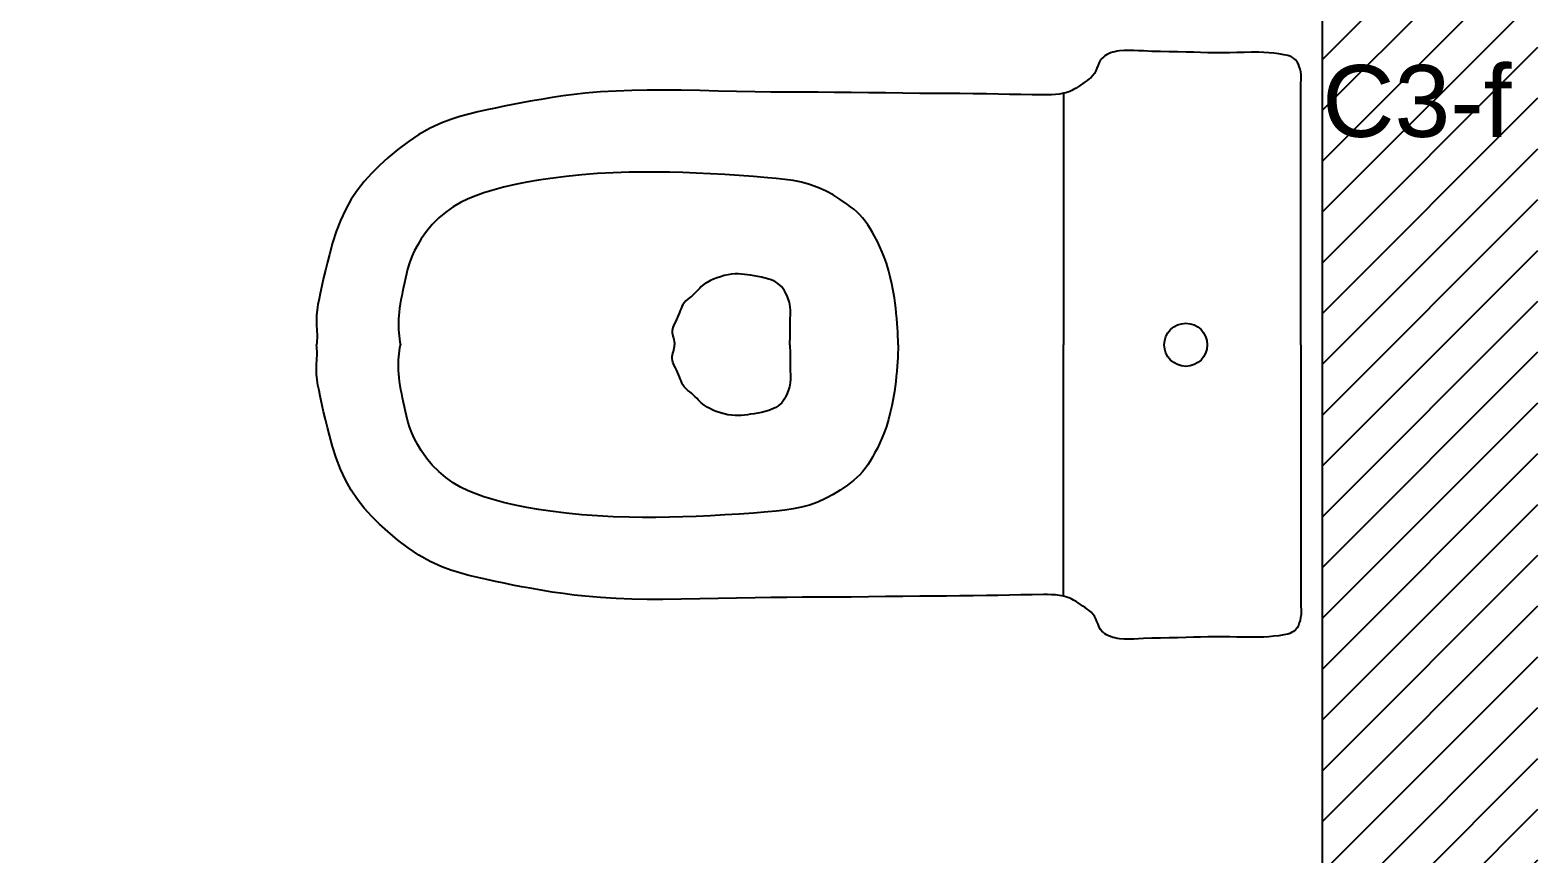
# Model space of a CAD drawing. Header units: millimetres. Extents: x -269 to 325, y -184 to 236.
# Drawn here: x 43.78 to 54.23, y 38.7 to 44.43 of the extents above; entities that cross this region are included whole.
import ezdxf

# ---------------------------------------------------------------- set-up
doc = ezdxf.new("R2010")
doc.units = ezdxf.units.MM
for name, color, linetype in [('Equipamiento', 8, 'Continuous'), ('Hatch', 8, 'Continuous'), ('muros', 5, 'Continuous')]:
    doc.layers.add(name, color=color, linetype=linetype)
doc.styles.get("Standard").update_dxf_attribs({"font": 'arial.ttf'})

# ---------------------------------------------------------------- blocks, each defined once
blk = doc.blocks.new('hhh')
for p, q in [((0.026683, 0.199328), (0.025806, 0.198234)), ((0.027671, 0.200284), (0.026683, 0.199328)), ((0.028759, 0.201119), (0.027671, 0.200284)), ((0.029926, 0.201845), (0.028759, 0.201119)), ((0.031169, 0.20248), (0.029926, 0.201845)), ((0.032669, 0.203104), (0.031169, 0.20248)), ((0.034202, 0.203608), (0.032669, 0.203104)), ((0.035762, 0.204006), (0.034202, 0.203608)), ((0.037345, 0.204313), (0.035762, 0.204006)), ((0.038951, 0.204545), (0.037345, 0.204313)), ((0.042274, 0.204827), (0.038951, 0.204545)), ((0.045593, 0.2049), (0.042274, 0.204827)), ((0.048915, 0.204825), (0.045593, 0.2049)), ((0.052234, 0.204665), (0.048915, 0.204825)), ((0.055553, 0.204484), (0.052234, 0.204665)), ((0.061512, 0.204234), (0.055553, 0.204484)), ((0.067474, 0.204074), (0.061512, 0.204234)), ((0.073436, 0.203964), (0.067474, 0.204074)), ((0.079399, 0.203864), (0.073436, 0.203964)), ((0.085361, 0.203735), (0.079399, 0.203864)), ((0.0904, 0.203584), (0.085361, 0.203735)), ((0.095439, 0.203417), (0.0904, 0.203584)), ((0.100479, 0.203266), (0.095439, 0.203417)), ((0.105522, 0.203165), (0.100479, 0.203266)), ((0.110565, 0.203147), (0.105522, 0.203165)), ((0.115646, 0.20323), (0.110565, 0.203147)), ((0.120723, 0.203372), (0.115646, 0.20323)), ((0.125801, 0.203513), (0.120723, 0.203372)), ((0.130882, 0.203596), (0.125801, 0.203513)), ((0.135963, 0.203561), (0.130882, 0.203596)), ((0.139465, 0.203439), (0.135963, 0.203561)), ((0.142959, 0.203223), (0.139465, 0.203439)), ((0.146442, 0.202903), (0.142959, 0.203223)), ((0.149917, 0.202468), (0.146442, 0.202903)), ((0.153377, 0.201907), (0.149917, 0.202468)), ((0.154769, 0.201637), (0.153377, 0.201907)), ((0.156143, 0.201308), (0.154769, 0.201637)), ((0.157482, 0.20088), (0.156143, 0.201308)), ((0.158771, 0.200311), (0.157482, 0.20088)), ((0.159996, 0.199562), (0.158771, 0.200311)), ((0.16143, 0.198312), (0.159996, 0.199562)), ((0.021484, 0.188798), (0.020397, 0.187377)), ((0.022476, 0.190627), (0.021484, 0.188798)), ((0.02325, 0.192556), (0.022476, 0.190627)), ((0.02396, 0.194513), (0.02325, 0.192556)), ((0.024761, 0.196429), (0.02396, 0.194513)), ((0.025806, 0.198234), (0.024761, 0.196429)), ((0.162567, 0.196881), (0.16143, 0.198312)), ((0.163452, 0.1953), (0.162567, 0.196881)), ((0.164135, 0.193597), (0.163452, 0.1953)), ((0.164665, 0.191801), (0.164135, 0.193597)), ((0.165077, 0.189904), (0.164665, 0.191801)), ((0.165344, 0.187998), (0.165077, 0.189904)), ((0.008636, 0.178623), (0.006977, 0.177675)), ((0.010246, 0.17965), (0.008636, 0.178623)), ((0.011821, 0.180728), (0.010246, 0.17965)), ((0.013374, 0.181834), (0.011821, 0.180728)), ((0.01493, 0.182942), (0.013374, 0.181834)), ((0.016376, 0.183961), (0.01493, 0.182942)), ((0.017799, 0.185007), (0.016376, 0.183961)), ((0.019153, 0.18613), (0.017799, 0.185007)), ((0.020397, 0.187377), (0.019153, 0.18613)), ((0.165275, 0.182224), (0.165443, 0.184158)), ((0.165275, 0.182224), (0.165275, 0.182224)), ((0.165275, 0), (0.165275, 0.182224)), ((0.165466, 0.186083), (0.165344, 0.187998)), ((0.165443, 0.184158), (0.165466, 0.186083)), ((-0.377415, 0.168371), (-0.383454, 0.167198)), ((-0.371369, 0.169495), (-0.377415, 0.168371)), ((-0.36377, 0.170828), (-0.371369, 0.169495)), ((-0.35616, 0.17206), (-0.36377, 0.170828)), ((-0.34853, 0.173178), (-0.35616, 0.17206)), ((-0.340882, 0.174168), (-0.34853, 0.173178)), ((-0.333214, 0.175016), (-0.340882, 0.174168)), ((-0.322396, 0.175951), (-0.333214, 0.175016)), ((-0.31157, 0.176608), (-0.322396, 0.175951)), ((-0.300732, 0.177023), (-0.31157, 0.176608)), ((-0.289883, 0.177232), (-0.300732, 0.177023)), ((-0.27903, 0.177272), (-0.289883, 0.177232)), ((-0.266186, 0.177148), (-0.27903, 0.177272)), ((-0.253342, 0.176898), (-0.266186, 0.177148)), ((-0.240502, 0.176583), (-0.253342, 0.176898)), ((-0.227662, 0.176267), (-0.240502, 0.176583)), ((-0.214818, 0.176011), (-0.227662, 0.176267)), ((-0.203816, 0.175876), (-0.214818, 0.176011)), ((-0.192818, 0.175802), (-0.203816, 0.175876)), ((-0.181817, 0.175762), (-0.192818, 0.175802)), ((-0.170815, 0.175729), (-0.181817, 0.175762)), ((-0.159813, 0.175673), (-0.170815, 0.175729)), ((-0.147851, 0.175565), (-0.159813, 0.175673)), ((-0.135891, 0.17542), (-0.147851, 0.175565)), ((-0.123929, 0.175259), (-0.135891, 0.17542)), ((-0.111969, 0.175104), (-0.123929, 0.175259)), ((-0.100007, 0.174976), (-0.111969, 0.175104)), ((-0.090725, 0.174905), (-0.100007, 0.174976)), ((-0.081444, 0.174845), (-0.090725, 0.174905)), ((-0.072163, 0.174781), (-0.081444, 0.174845)), ((-0.062882, 0.174693), (-0.072163, 0.174781)), ((-0.053601, 0.174566), (-0.062882, 0.174693)), ((-0.045678, 0.174419), (-0.053601, 0.174566)), ((-0.037758, 0.174254), (-0.045678, 0.174419)), ((-0.029839, 0.174097), (-0.037758, 0.174254)), ((-0.021916, 0.17397), (-0.029839, 0.174097)), ((-0.013993, 0.173899), (-0.021916, 0.17397)), ((-0.011178, 0.1739), (-0.013993, 0.173899)), ((-0.008366, 0.173961), (-0.011178, 0.1739)), ((-0.005562, 0.174133), (-0.008366, 0.173961)), ((-0.002774, 0.174468), (-0.005562, 0.174133)), ((0, 0.175017), (-0.002774, 0.174468)), ((0.001449, 0.175408), (0, 0.175017)), ((0, 0.175017), (0, 0)), ((0.002872, 0.175869), (0.001449, 0.175408)), ((0.004264, 0.1764), (0.002872, 0.175869)), ((0.005634, 0.177003), (0.004264, 0.1764)), ((0.006977, 0.177675), (0.005634, 0.177003)), ((-0.426728, 0.156871), (-0.432847, 0.154577)), ((-0.420514, 0.158827), (-0.426728, 0.156871)), ((-0.414227, 0.160522), (-0.420514, 0.158827)), ((-0.407891, 0.162035), (-0.414227, 0.160522)), ((-0.40152, 0.163441), (-0.407891, 0.162035)), ((-0.395504, 0.164727), (-0.40152, 0.163441)), ((-0.389485, 0.165981), (-0.395504, 0.164727)), ((-0.383454, 0.167198), (-0.389485, 0.165981)), ((-0.448971, 0.146324), (-0.456479, 0.141343)), ((-0.441109, 0.150761), (-0.448971, 0.146324)), ((-0.432847, 0.154577), (-0.441109, 0.150761)), ((-0.463685, 0.135895), (-0.470639, 0.130059)), ((-0.456479, 0.141343), (-0.463685, 0.135895)), ((-0.470639, 0.130059), (-0.476346, 0.124856)), ((-0.481793, 0.119424), (-0.486924, 0.113712)), ((-0.476346, 0.124856), (-0.481793, 0.119424)), ((-0.357316, 0.115811), (-0.365555, 0.114593)), ((-0.346402, 0.117173), (-0.357316, 0.115811)), ((-0.335469, 0.118269), (-0.346402, 0.117173)), ((-0.324517, 0.11911), (-0.335469, 0.118269)), ((-0.313542, 0.119707), (-0.324517, 0.11911)), ((-0.302552, 0.120072), (-0.313542, 0.119707)), ((-0.293187, 0.120208), (-0.302552, 0.120072)), ((-0.283825, 0.120199), (-0.293187, 0.120208)), ((-0.274464, 0.120062), (-0.283825, 0.120199)), ((-0.265103, 0.119812), (-0.274464, 0.120062)), ((-0.255745, 0.119466), (-0.265103, 0.119812)), ((-0.245766, 0.119006), (-0.255745, 0.119466)), ((-0.235795, 0.118458), (-0.245766, 0.119006)), ((-0.225831, 0.11782), (-0.235795, 0.118458)), ((-0.21587, 0.117095), (-0.225831, 0.11782)), ((-0.205914, 0.116284), (-0.21587, 0.117095)), ((-0.200036, 0.115751), (-0.205914, 0.116284)), ((-0.19418, 0.115098), (-0.200036, 0.115751)), ((-0.188359, 0.114237), (-0.19418, 0.115098)), ((-0.491677, 0.107669), (-0.495999, 0.101245)), ((-0.486924, 0.113712), (-0.491677, 0.107669)), ((-0.40366, 0.105728), (-0.409184, 0.103775)), ((-0.398049, 0.107469), (-0.40366, 0.105728)), ((-0.390007, 0.109657), (-0.398049, 0.107469)), ((-0.381909, 0.11155), (-0.390007, 0.109657)), ((-0.373753, 0.113184), (-0.381909, 0.11155)), ((-0.365555, 0.114593), (-0.373753, 0.113184)), ((-0.182583, 0.113077), (-0.188359, 0.114237)), ((-0.176873, 0.111528), (-0.182583, 0.113077)), ((-0.171223, 0.109511), (-0.176873, 0.111528)), ((-0.165787, 0.107088), (-0.171223, 0.109511)), ((-0.160542, 0.104296), (-0.165787, 0.107088)), ((-0.495999, 0.101245), (-0.500058, 0.093979)), ((-0.424954, 0.096042), (-0.430237, 0.092366)), ((-0.419854, 0.098993), (-0.424954, 0.096042)), ((-0.414589, 0.10155), (-0.419854, 0.098993)), ((-0.409184, 0.103775), (-0.414589, 0.10155)), ((-0.155472, 0.101171), (-0.160542, 0.104296)), ((-0.150559, 0.097748), (-0.155472, 0.101171)), ((-0.148316, 0.096053), (-0.150559, 0.097748)), ((-0.14613, 0.094291), (-0.148316, 0.096053)), ((-0.144017, 0.092446), (-0.14613, 0.094291)), ((-0.503514, 0.086473), (-0.50647, 0.078767)), ((-0.500058, 0.093979), (-0.503514, 0.086473)), ((-0.439595, 0.083802), (-0.443673, 0.078922)), ((-0.435116, 0.088285), (-0.439595, 0.083802)), ((-0.430237, 0.092366), (-0.435116, 0.088285)), ((-0.141995, 0.090501), (-0.144017, 0.092446)), ((-0.14008, 0.088436), (-0.141995, 0.090501)), ((-0.138112, 0.086025), (-0.14008, 0.088436)), ((-0.136303, 0.083509), (-0.138112, 0.086025)), ((-0.50647, 0.078767), (-0.509022, 0.070901)), ((-0.447365, 0.073652), (-0.449753, 0.069661)), ((-0.443673, 0.078922), (-0.447365, 0.073652)), ((-0.134629, 0.080906), (-0.136303, 0.083509)), ((-0.133061, 0.078233), (-0.134629, 0.080906)), ((-0.131569, 0.075507), (-0.133061, 0.078233)), ((-0.1297, 0.071864), (-0.131569, 0.075507)), ((-0.511277, 0.062915), (-0.512673, 0.057492)), ((-0.509022, 0.070901), (-0.511277, 0.062915)), ((-0.451882, 0.065555), (-0.453763, 0.061337)), ((-0.449753, 0.069661), (-0.451882, 0.065555)), ((-0.127942, 0.068173), (-0.1297, 0.071864)), ((-0.126305, 0.06443), (-0.127942, 0.068173)), ((-0.124791, 0.060632), (-0.126305, 0.06443)), ((-0.512673, 0.057492), (-0.513989, 0.052051)), ((-0.456788, 0.052573), (-0.457608, 0.049475)), ((-0.455395, 0.057008), (-0.456788, 0.052573)), ((-0.453763, 0.061337), (-0.455395, 0.057008)), ((-0.123414, 0.056775), (-0.124791, 0.060632)), ((-0.121933, 0.052028), (-0.123414, 0.056775)), ((-0.515244, 0.046596), (-0.516457, 0.041131)), ((-0.513989, 0.052051), (-0.515244, 0.046596)), ((-0.459004, 0.043225), (-0.459637, 0.040085)), ((-0.45834, 0.046357), (-0.459004, 0.043225)), ((-0.457608, 0.049475), (-0.45834, 0.046357)), ((-0.250302, 0.042089), (-0.252282, 0.040491)), ((-0.248196, 0.043461), (-0.250302, 0.042089)), ((-0.245987, 0.044644), (-0.248196, 0.043461)), ((-0.243691, 0.045673), (-0.245987, 0.044644)), ((-0.24133, 0.046583), (-0.243691, 0.045673)), ((-0.238877, 0.047414), (-0.24133, 0.046583)), ((-0.236397, 0.048123), (-0.238877, 0.047414)), ((-0.233887, 0.048688), (-0.236397, 0.048123)), ((-0.231339, 0.049084), (-0.233887, 0.048688)), ((-0.228753, 0.049289), (-0.231339, 0.049084)), ((-0.226574, 0.049302), (-0.228753, 0.049289)), ((-0.224408, 0.049189), (-0.226574, 0.049302)), ((-0.222249, 0.048979), (-0.224408, 0.049189)), ((-0.220097, 0.0487), (-0.222249, 0.048979)), ((-0.217946, 0.04838), (-0.220097, 0.0487)), ((-0.215394, 0.047975), (-0.217946, 0.04838)), ((-0.212849, 0.047528), (-0.215394, 0.047975)), ((-0.21032, 0.047014), (-0.212849, 0.047528)), ((-0.20781, 0.046408), (-0.21032, 0.047014)), ((-0.205323, 0.045686), (-0.20781, 0.046408)), ((-0.203625, 0.045105), (-0.205323, 0.045686)), ((-0.201977, 0.044432), (-0.203625, 0.045105)), ((-0.200394, 0.043637), (-0.201977, 0.044432)), ((-0.198891, 0.042688), (-0.200394, 0.043637)), ((-0.197487, 0.041552), (-0.198891, 0.042688)), ((-0.120652, 0.047235), (-0.121933, 0.052028)), ((-0.119549, 0.042399), (-0.120652, 0.047235)), ((-0.118611, 0.037526), (-0.119549, 0.042399)), ((-0.518448, 0.031894), (-0.519185, 0.028118)), ((-0.517647, 0.03566), (-0.518448, 0.031894)), ((-0.516457, 0.041131), (-0.517647, 0.03566)), ((-0.460831, 0.034112), (-0.461392, 0.031279)), ((-0.460259, 0.036943), (-0.460831, 0.034112)), ((-0.459637, 0.040085), (-0.460259, 0.036943)), ((-0.261715, 0.031704), (-0.263012, 0.030516)), ((-0.26035, 0.032813), (-0.261715, 0.031704)), ((-0.258973, 0.033907), (-0.26035, 0.032813)), ((-0.257634, 0.035046), (-0.258973, 0.033907)), ((-0.256535, 0.036106), (-0.257634, 0.035046)), ((-0.255478, 0.037212), (-0.256535, 0.036106)), ((-0.254441, 0.038331), (-0.255478, 0.037212)), ((-0.253384, 0.039434), (-0.254441, 0.038331)), ((-0.252282, 0.040491), (-0.253384, 0.039434)), ((-0.196305, 0.040328), (-0.197487, 0.041552)), ((-0.195275, 0.039001), (-0.196305, 0.040328)), ((-0.194375, 0.03759), (-0.195275, 0.039001)), ((-0.193566, 0.036113), (-0.194375, 0.03759)), ((-0.19283, 0.034591), (-0.193566, 0.036113)), ((-0.192261, 0.033315), (-0.19283, 0.034591)), ((-0.191735, 0.032024), (-0.192261, 0.033315)), ((-0.191273, 0.030712), (-0.191735, 0.032024)), ((-0.11781, 0.032622), (-0.118611, 0.037526)), ((-0.11731, 0.029077), (-0.11781, 0.032622)), ((-0.51978, 0.024323), (-0.520169, 0.020499)), ((-0.519185, 0.028118), (-0.51978, 0.024323)), ((-0.462739, 0.022722), (-0.46296, 0.020285)), ((-0.462372, 0.025589), (-0.462739, 0.022722)), ((-0.461915, 0.028439), (-0.462372, 0.025589)), ((-0.461392, 0.031279), (-0.461915, 0.028439)), ((-0.267529, 0.022362), (-0.268193, 0.020737)), ((-0.266972, 0.023784), (-0.267529, 0.022362)), ((-0.266404, 0.025197), (-0.266972, 0.023784)), ((-0.265774, 0.026583), (-0.266404, 0.025197)), ((-0.265049, 0.027921), (-0.265774, 0.026583)), ((-0.264184, 0.029191), (-0.265049, 0.027921)), ((-0.263012, 0.030516), (-0.264184, 0.029191)), ((-0.19088, 0.029375), (-0.191273, 0.030712)), ((-0.190571, 0.02801), (-0.19088, 0.029375)), ((-0.190308, 0.026136), (-0.190571, 0.02801)), ((-0.19019, 0.024258), (-0.190308, 0.026136)), ((-0.190224, 0.020495), (-0.190178, 0.022378)), ((-0.190178, 0.022378), (-0.19019, 0.024258)), ((-0.116868, 0.025526), (-0.11731, 0.029077)), ((-0.116482, 0.021968), (-0.116868, 0.025526)), ((-0.116147, 0.018405), (-0.116482, 0.021968)), ((-0.520169, 0.020499), (-0.520287, 0.016638)), ((-0.520287, 0.016638), (-0.520234, 0.014796)), ((-0.520234, 0.014796), (-0.520127, 0.012958)), ((-0.520127, 0.012958), (-0.520005, 0.01112)), ((-0.520005, 0.01112), (-0.519886, 0.009282)), ((-0.463097, 0.017847), (-0.463154, 0.015406)), ((-0.463154, 0.015406), (-0.463135, 0.012963)), ((-0.463135, 0.012963), (-0.463036, 0.010519)), ((-0.46296, 0.020285), (-0.463097, 0.017847)), ((-0.463036, 0.010519), (-0.462891, 0.008403)), ((-0.272439, 0.01084), (-0.272637, 0.009609)), ((-0.272068, 0.012027), (-0.272439, 0.01084)), ((-0.271592, 0.013186), (-0.272068, 0.012027)), ((-0.271061, 0.014332), (-0.271592, 0.013186)), ((-0.270321, 0.015924), (-0.271061, 0.014332)), ((-0.269593, 0.017521), (-0.270321, 0.015924)), ((-0.268883, 0.019124), (-0.269593, 0.017521)), ((-0.268193, 0.020737), (-0.268883, 0.019124)), ((-0.190423, 0.010211), (-0.190407, 0.011891)), ((-0.190407, 0.011891), (-0.190392, 0.013571)), ((-0.190392, 0.013571), (-0.190373, 0.015252)), ((-0.190373, 0.015252), (-0.190339, 0.016932)), ((-0.190339, 0.016932), (-0.190293, 0.018612)), ((-0.190293, 0.018612), (-0.190224, 0.020495)), ((-0.11586, 0.014837), (-0.116147, 0.018405)), ((-0.115658, 0.011872), (-0.11586, 0.014837)), ((-0.115483, 0.008907), (-0.115658, 0.011872)), ((-0.520005, 0.001485), (-0.520161, 0.000001)), ((-0.520001, -0.001483), (-0.520161, 0.000001)), ((-0.51989, 0.002971), (-0.520005, 0.001485)), ((-0.519818, 0.004459), (-0.51989, 0.002971)), ((-0.519886, 0.009282), (-0.51981, 0.007442)), ((-0.519791, 0.00595), (-0.519818, 0.004459)), ((-0.51981, 0.007442), (-0.519791, 0.00595)), ((-0.462891, 0.008403), (-0.462693, 0.006292)), ((-0.462693, 0.006292), (-0.462437, 0.004188)), ((-0.462437, 0.004188), (-0.462128, 0.002092)), ((-0.462128, 0.002092), (-0.461766, 0.000001)), ((-0.462128, -0.002089), (-0.461766, 0.000001)), ((-0.272637, 0.009609), (-0.27261, 0.00832)), ((-0.27261, 0.00832), (-0.27253, 0.007829)), ((-0.27253, 0.007829), (-0.272416, 0.007347)), ((-0.272416, 0.007347), (-0.272282, 0.006871)), ((-0.272282, 0.006871), (-0.272137, 0.006398)), ((-0.272137, 0.006398), (-0.271988, 0.005925)), ((-0.271988, 0.005925), (-0.271664, 0.00476)), ((-0.271664, 0.00476), (-0.271401, 0.003586)), ((-0.271401, 0.003586), (-0.271191, 0.002401)), ((-0.271191, 0.002401), (-0.271042, 0.001206)), ((-0.271042, 0.001206), (-0.270951, 0.000001)), ((-0.271042, -0.001204), (-0.270951, 0.000001)), ((-0.190552, 0.000001), (-0.190518, 0.002042)), ((-0.190552, 0.000001), (-0.190518, -0.002041)), ((-0.190552, 0.000001), (-0.190552, 0.000001)), ((-0.190552, 0.000001), (-0.190552, 0.000001)), ((-0.190518, 0.002042), (-0.190491, 0.004085)), ((-0.190491, 0.004085), (-0.190464, 0.006127)), ((-0.190464, 0.006127), (-0.190442, 0.008168)), ((-0.190442, 0.008168), (-0.190423, 0.010211)), ((-0.115342, 0.005939), (-0.115483, 0.008907)), ((-0.115227, 0.00297), (-0.115342, 0.005939)), ((-0.115147, 0), (-0.115227, 0.00297)), ((-0.115147, 0), (-0.115227, -0.00297)), ((-0.115147, 0), (-0.115147, 0)), ((-0.115147, 0), (-0.115147, 0)), ((-0.000004, -0.175016), (0, 0)), ((0.165275, 0), (0.165275, -0.182226)), ((-0.520005, -0.011118), (-0.51989, -0.00928)), ((-0.519886, -0.002969), (-0.520001, -0.001483)), ((-0.51989, -0.00928), (-0.51981, -0.007439)), ((-0.519818, -0.004457), (-0.519886, -0.002969)), ((-0.519791, -0.005947), (-0.519818, -0.004457)), ((-0.51981, -0.007439), (-0.519791, -0.005947)), ((-0.463036, -0.010517), (-0.462891, -0.0084)), ((-0.462891, -0.0084), (-0.462693, -0.00629)), ((-0.462693, -0.00629), (-0.462437, -0.004186)), ((-0.462437, -0.004186), (-0.462128, -0.002089)), ((-0.272637, -0.009608), (-0.27261, -0.008318)), ((-0.272439, -0.010838), (-0.272637, -0.009608)), ((-0.27261, -0.008318), (-0.27253, -0.007828)), ((-0.27253, -0.007828), (-0.272416, -0.007346)), ((-0.272416, -0.007346), (-0.272282, -0.00687)), ((-0.272282, -0.00687), (-0.272137, -0.006397)), ((-0.272137, -0.006397), (-0.271988, -0.005924)), ((-0.271988, -0.005924), (-0.271664, -0.004759)), ((-0.271664, -0.004759), (-0.271401, -0.003584)), ((-0.271401, -0.003584), (-0.271191, -0.0024)), ((-0.271191, -0.0024), (-0.271042, -0.001204)), ((-0.190518, -0.002041), (-0.190491, -0.004083)), ((-0.190491, -0.004083), (-0.190464, -0.006126)), ((-0.190464, -0.006126), (-0.190442, -0.008168)), ((-0.190442, -0.008168), (-0.190423, -0.01021)), ((-0.190423, -0.01021), (-0.190407, -0.01189)), ((-0.115483, -0.008906), (-0.115658, -0.011872)), ((-0.115342, -0.005939), (-0.115483, -0.008906)), ((-0.115227, -0.00297), (-0.115342, -0.005939)), ((-0.520291, -0.016636), (-0.520234, -0.014794)), ((-0.520176, -0.020498), (-0.520291, -0.016636)), ((-0.520234, -0.014794), (-0.520131, -0.012955)), ((-0.519783, -0.024321), (-0.520176, -0.020498)), ((-0.520131, -0.012955), (-0.520005, -0.011118)), ((-0.463154, -0.015404), (-0.463135, -0.012961)), ((-0.463097, -0.017845), (-0.463154, -0.015404)), ((-0.463135, -0.012961), (-0.463036, -0.010517)), ((-0.46296, -0.020284), (-0.463097, -0.017845)), ((-0.462739, -0.02272), (-0.46296, -0.020284)), ((-0.272068, -0.012026), (-0.272439, -0.010838)), ((-0.271592, -0.013185), (-0.272068, -0.012026)), ((-0.271061, -0.014331), (-0.271592, -0.013185)), ((-0.270321, -0.015923), (-0.271061, -0.014331)), ((-0.269593, -0.017519), (-0.270321, -0.015923)), ((-0.268883, -0.019122), (-0.269593, -0.017519)), ((-0.268193, -0.020736), (-0.268883, -0.019122)), ((-0.267529, -0.022361), (-0.268193, -0.020736)), ((-0.190407, -0.01189), (-0.190392, -0.013571)), ((-0.190392, -0.013571), (-0.190373, -0.01525)), ((-0.190373, -0.01525), (-0.190339, -0.01693)), ((-0.190339, -0.01693), (-0.190293, -0.01861)), ((-0.190293, -0.01861), (-0.190224, -0.020494)), ((-0.190224, -0.020494), (-0.190178, -0.022376)), ((-0.116147, -0.018405), (-0.116482, -0.021968)), ((-0.11586, -0.014837), (-0.116147, -0.018405)), ((-0.115658, -0.011872), (-0.11586, -0.014837)), ((-0.519185, -0.028116), (-0.519783, -0.024321)), ((-0.518452, -0.031892), (-0.519185, -0.028116)), ((-0.462372, -0.025587), (-0.462739, -0.02272)), ((-0.461915, -0.028437), (-0.462372, -0.025587)), ((-0.461392, -0.031277), (-0.461915, -0.028437)), ((-0.460831, -0.03411), (-0.461392, -0.031277)), ((-0.266972, -0.023782), (-0.267529, -0.022361)), ((-0.266404, -0.025196), (-0.266972, -0.023782)), ((-0.265778, -0.026582), (-0.266404, -0.025196)), ((-0.265053, -0.02792), (-0.265778, -0.026582)), ((-0.264187, -0.02919), (-0.265053, -0.02792)), ((-0.263016, -0.030515), (-0.264187, -0.02919)), ((-0.261719, -0.031703), (-0.263016, -0.030515)), ((-0.191273, -0.030711), (-0.191735, -0.032023)), ((-0.19088, -0.029374), (-0.191273, -0.030711)), ((-0.190571, -0.028009), (-0.19088, -0.029374)), ((-0.190308, -0.026135), (-0.190571, -0.028009)), ((-0.19019, -0.024257), (-0.190308, -0.026135)), ((-0.190178, -0.022376), (-0.19019, -0.024257)), ((-0.11731, -0.029076), (-0.11781, -0.032621)), ((-0.116868, -0.025525), (-0.11731, -0.029076)), ((-0.116482, -0.021968), (-0.116868, -0.025525)), ((-0.517647, -0.035658), (-0.518452, -0.031892)), ((-0.516457, -0.041128), (-0.517647, -0.035658)), ((-0.51524, -0.046593), (-0.516457, -0.041128)), ((-0.460259, -0.036941), (-0.460831, -0.03411)), ((-0.459637, -0.040083), (-0.460259, -0.036941)), ((-0.459004, -0.043223), (-0.459637, -0.040083)), ((-0.260354, -0.032812), (-0.261719, -0.031703)), ((-0.258973, -0.033906), (-0.260354, -0.032812)), ((-0.257634, -0.035044), (-0.258973, -0.033906)), ((-0.256535, -0.036105), (-0.257634, -0.035044)), ((-0.255478, -0.03721), (-0.256535, -0.036105)), ((-0.254441, -0.038329), (-0.255478, -0.03721)), ((-0.253384, -0.039432), (-0.254441, -0.038329)), ((-0.252282, -0.04049), (-0.253384, -0.039432)), ((-0.250302, -0.042087), (-0.252282, -0.04049)), ((-0.197487, -0.041551), (-0.198891, -0.042687)), ((-0.196305, -0.040327), (-0.197487, -0.041551)), ((-0.195275, -0.039), (-0.196305, -0.040327)), ((-0.194375, -0.037588), (-0.195275, -0.039)), ((-0.193566, -0.036112), (-0.194375, -0.037588)), ((-0.19283, -0.03459), (-0.193566, -0.036112)), ((-0.192261, -0.033314), (-0.19283, -0.03459)), ((-0.191735, -0.032023), (-0.192261, -0.033314)), ((-0.118611, -0.037526), (-0.119549, -0.042398)), ((-0.11781, -0.032621), (-0.118611, -0.037526)), ((-0.513985, -0.052048), (-0.51524, -0.046593)), ((-0.512673, -0.05749), (-0.513985, -0.052048)), ((-0.45834, -0.046355), (-0.459004, -0.043223)), ((-0.457608, -0.049473), (-0.45834, -0.046355)), ((-0.456788, -0.052571), (-0.457608, -0.049473)), ((-0.248196, -0.04346), (-0.250302, -0.042087)), ((-0.245987, -0.044642), (-0.248196, -0.04346)), ((-0.243691, -0.045671), (-0.245987, -0.044642)), ((-0.24133, -0.046582), (-0.243691, -0.045671)), ((-0.238877, -0.047413), (-0.24133, -0.046582)), ((-0.236397, -0.048122), (-0.238877, -0.047413)), ((-0.233887, -0.048686), (-0.236397, -0.048122)), ((-0.231339, -0.049083), (-0.233887, -0.048686)), ((-0.228753, -0.049289), (-0.231339, -0.049083)), ((-0.226574, -0.049301), (-0.228753, -0.049289)), ((-0.224408, -0.049188), (-0.226574, -0.049301)), ((-0.222249, -0.048978), (-0.224408, -0.049188)), ((-0.220097, -0.048699), (-0.222249, -0.048978)), ((-0.217946, -0.048379), (-0.220097, -0.048699)), ((-0.215394, -0.047974), (-0.217946, -0.048379)), ((-0.212849, -0.047527), (-0.215394, -0.047974)), ((-0.21032, -0.047013), (-0.212849, -0.047527)), ((-0.20781, -0.046408), (-0.21032, -0.047013)), ((-0.205323, -0.045686), (-0.20781, -0.046408)), ((-0.203625, -0.045104), (-0.205323, -0.045686)), ((-0.201977, -0.044431), (-0.203625, -0.045104)), ((-0.200394, -0.043636), (-0.201977, -0.044431)), ((-0.198891, -0.042687), (-0.200394, -0.043636)), ((-0.12193, -0.052028), (-0.123414, -0.056775)), ((-0.120652, -0.047234), (-0.12193, -0.052028)), ((-0.119549, -0.042398), (-0.120652, -0.047234)), ((-0.511277, -0.062913), (-0.512673, -0.05749)), ((-0.455395, -0.057006), (-0.456788, -0.052571)), ((-0.453763, -0.061334), (-0.455395, -0.057006)), ((-0.451882, -0.065553), (-0.453763, -0.061334)), ((-0.124791, -0.060632), (-0.126305, -0.06443)), ((-0.123414, -0.056775), (-0.124791, -0.060632)), ((-0.509022, -0.070898), (-0.511277, -0.062913)), ((-0.50647, -0.078764), (-0.509022, -0.070898)), ((-0.449753, -0.069659), (-0.451882, -0.065553)), ((-0.447365, -0.073651), (-0.449753, -0.069659)), ((-0.1297, -0.071864), (-0.131569, -0.075506)), ((-0.127942, -0.068173), (-0.1297, -0.071864)), ((-0.126305, -0.06443), (-0.127942, -0.068173)), ((-0.503514, -0.08647), (-0.50647, -0.078764)), ((-0.443673, -0.078921), (-0.447365, -0.073651)), ((-0.439595, -0.0838), (-0.443673, -0.078921)), ((-0.136303, -0.083508), (-0.138112, -0.086024)), ((-0.134629, -0.080905), (-0.136303, -0.083508)), ((-0.133061, -0.078232), (-0.134629, -0.080905)), ((-0.131569, -0.075506), (-0.133061, -0.078232)), ((-0.500058, -0.093977), (-0.503514, -0.08647)), ((-0.495999, -0.101243), (-0.500058, -0.093977)), ((-0.435116, -0.088283), (-0.439595, -0.0838)), ((-0.430237, -0.092365), (-0.435116, -0.088283)), ((-0.424954, -0.096041), (-0.430237, -0.092365)), ((-0.144017, -0.092446), (-0.14613, -0.094291)), ((-0.141995, -0.0905), (-0.144017, -0.092446)), ((-0.14008, -0.088435), (-0.141995, -0.0905)), ((-0.138112, -0.086024), (-0.14008, -0.088435)), ((-0.491681, -0.107667), (-0.495999, -0.101243)), ((-0.419854, -0.098991), (-0.424954, -0.096041)), ((-0.414589, -0.101548), (-0.419854, -0.098991)), ((-0.409184, -0.103773), (-0.414589, -0.101548)), ((-0.40366, -0.105726), (-0.409184, -0.103773)), ((-0.160542, -0.104296), (-0.165787, -0.107087)), ((-0.155472, -0.10117), (-0.160542, -0.104296)), ((-0.150559, -0.097747), (-0.155472, -0.10117)), ((-0.148316, -0.096052), (-0.150559, -0.097747)), ((-0.14613, -0.094291), (-0.148316, -0.096052)), ((-0.486924, -0.113709), (-0.491681, -0.107667)), ((-0.481797, -0.119421), (-0.486924, -0.113709)), ((-0.398049, -0.107467), (-0.40366, -0.105726)), ((-0.390007, -0.109655), (-0.398049, -0.107467)), ((-0.381909, -0.111548), (-0.390007, -0.109655)), ((-0.373753, -0.113182), (-0.381909, -0.111548)), ((-0.365555, -0.114591), (-0.373753, -0.113182)), ((-0.357316, -0.115809), (-0.365555, -0.114591)), ((-0.188359, -0.114236), (-0.19418, -0.115097)), ((-0.182587, -0.113076), (-0.188359, -0.114236)), ((-0.176877, -0.111527), (-0.182587, -0.113076)), ((-0.171227, -0.10951), (-0.176877, -0.111527)), ((-0.165787, -0.107087), (-0.171227, -0.10951)), ((-0.476349, -0.124853), (-0.481797, -0.119421)), ((-0.470643, -0.130057), (-0.476349, -0.124853)), ((-0.346402, -0.117171), (-0.357316, -0.115809)), ((-0.335469, -0.118267), (-0.346402, -0.117171)), ((-0.324517, -0.119108), (-0.335469, -0.118267)), ((-0.313542, -0.119706), (-0.324517, -0.119108)), ((-0.302552, -0.12007), (-0.313542, -0.119706)), ((-0.293187, -0.120207), (-0.302552, -0.12007)), ((-0.283825, -0.120198), (-0.293187, -0.120207)), ((-0.274464, -0.12006), (-0.283825, -0.120198)), ((-0.265103, -0.11981), (-0.274464, -0.12006)), ((-0.255745, -0.119464), (-0.265103, -0.11981)), ((-0.245766, -0.119005), (-0.255745, -0.119464)), ((-0.235795, -0.118456), (-0.245766, -0.119005)), ((-0.225831, -0.117819), (-0.235795, -0.118456)), ((-0.21587, -0.117095), (-0.225831, -0.117819)), ((-0.205914, -0.116283), (-0.21587, -0.117095)), ((-0.200039, -0.115749), (-0.205914, -0.116283)), ((-0.19418, -0.115097), (-0.200039, -0.115749)), ((-0.463688, -0.135894), (-0.470643, -0.130057)), ((-0.456482, -0.141341), (-0.463688, -0.135894)), ((-0.448975, -0.146322), (-0.456482, -0.141341)), ((-0.441113, -0.15076), (-0.448975, -0.146322)), ((-0.432847, -0.154576), (-0.441113, -0.15076)), ((-0.426728, -0.156869), (-0.432847, -0.154576)), ((-0.420514, -0.158824), (-0.426728, -0.156869)), ((-0.414227, -0.16052), (-0.420514, -0.158824)), ((-0.407891, -0.162033), (-0.414227, -0.16052)), ((-0.40152, -0.16344), (-0.407891, -0.162033)), ((-0.395504, -0.164726), (-0.40152, -0.16344)), ((-0.389485, -0.16598), (-0.395504, -0.164726)), ((-0.383454, -0.167196), (-0.389485, -0.16598)), ((-0.377415, -0.168369), (-0.383454, -0.167196)), ((-0.371369, -0.169493), (-0.377415, -0.168369)), ((-0.36377, -0.170826), (-0.371369, -0.169493)), ((-0.35616, -0.172058), (-0.36377, -0.170826)), ((-0.34853, -0.173177), (-0.35616, -0.172058)), ((-0.340882, -0.174166), (-0.34853, -0.173177)), ((-0.333214, -0.175014), (-0.340882, -0.174166)), ((-0.322396, -0.175949), (-0.333214, -0.175014)), ((-0.31157, -0.176606), (-0.322396, -0.175949)), ((-0.300732, -0.177021), (-0.31157, -0.176606)), ((-0.289883, -0.177231), (-0.300732, -0.177021)), ((-0.27903, -0.17727), (-0.289883, -0.177231)), ((-0.266186, -0.177147), (-0.27903, -0.17727)), ((-0.253342, -0.176896), (-0.266186, -0.177147)), ((-0.240502, -0.176583), (-0.253342, -0.176896)), ((-0.227662, -0.176266), (-0.240502, -0.176583)), ((-0.214818, -0.17601), (-0.227662, -0.176266)), ((-0.203816, -0.175875), (-0.214818, -0.17601)), ((-0.192818, -0.175801), (-0.203816, -0.175875)), ((-0.181817, -0.175762), (-0.192818, -0.175801)), ((-0.170815, -0.175728), (-0.181817, -0.175762)), ((-0.159813, -0.175672), (-0.170815, -0.175728)), ((-0.147851, -0.175565), (-0.159813, -0.175672)), ((-0.135891, -0.17542), (-0.147851, -0.175565)), ((-0.123929, -0.175258), (-0.135891, -0.17542)), ((-0.111969, -0.175103), (-0.123929, -0.175258)), ((-0.100007, -0.174976), (-0.111969, -0.175103)), ((-0.090725, -0.174904), (-0.100007, -0.174976)), ((-0.081444, -0.174845), (-0.090725, -0.174904)), ((-0.072163, -0.17478), (-0.081444, -0.174845)), ((-0.062882, -0.174693), (-0.072163, -0.17478)), ((-0.053601, -0.174566), (-0.062882, -0.174693)), ((-0.045678, -0.174418), (-0.053601, -0.174566)), ((-0.037758, -0.174253), (-0.045678, -0.174418)), ((-0.029839, -0.174095), (-0.037758, -0.174253)), ((-0.021916, -0.17397), (-0.029839, -0.174095)), ((-0.013993, -0.173899), (-0.021916, -0.17397)), ((-0.011178, -0.1739), (-0.013993, -0.173899)), ((-0.008366, -0.173961), (-0.011178, -0.1739)), ((-0.005566, -0.174133), (-0.008366, -0.173961)), ((-0.002778, -0.174468), (-0.005566, -0.174133)), ((-0.000004, -0.175016), (-0.002778, -0.174468)), ((0.001445, -0.175407), (-0.000004, -0.175016)), ((0.002868, -0.175869), (0.001445, -0.175407)), ((0.004264, -0.1764), (0.002868, -0.175869)), ((0.005634, -0.177002), (0.004264, -0.1764)), ((0.006977, -0.177675), (0.005634, -0.177002)), ((0.008636, -0.178623), (0.006977, -0.177675)), ((0.010246, -0.17965), (0.008636, -0.178623)), ((0.011821, -0.180728), (0.010246, -0.17965)), ((0.013374, -0.181834), (0.011821, -0.180728)), ((0.01493, -0.182942), (0.013374, -0.181834)), ((0.016376, -0.18396), (0.01493, -0.182942)), ((0.017799, -0.185007), (0.016376, -0.18396)), ((0.019153, -0.18613), (0.017799, -0.185007)), ((0.020397, -0.187377), (0.019153, -0.18613)), ((0.021484, -0.188798), (0.020397, -0.187377)), ((0.16534, -0.187999), (0.165073, -0.189905)), ((0.165275, -0.182226), (0.165439, -0.184159)), ((0.165275, -0.182226), (0.165275, -0.182226)), ((0.165462, -0.186084), (0.16534, -0.187999)), ((0.165439, -0.184159), (0.165462, -0.186084)), ((0.022476, -0.190627), (0.021484, -0.188798)), ((0.023246, -0.192556), (0.022476, -0.190627)), ((0.02396, -0.194513), (0.023246, -0.192556)), ((0.024761, -0.196429), (0.02396, -0.194513)), ((0.025802, -0.198234), (0.024761, -0.196429)), ((0.026683, -0.199328), (0.025802, -0.198234)), ((0.16143, -0.198312), (0.159996, -0.199563)), ((0.162567, -0.196882), (0.16143, -0.198312)), ((0.163452, -0.1953), (0.162567, -0.196882)), ((0.164131, -0.193597), (0.163452, -0.1953)), ((0.164661, -0.191802), (0.164131, -0.193597)), ((0.165073, -0.189905), (0.164661, -0.191802)), ((0.027671, -0.200285), (0.026683, -0.199328)), ((0.028755, -0.201119), (0.027671, -0.200285)), ((0.029926, -0.201846), (0.028755, -0.201119)), ((0.031169, -0.20248), (0.029926, -0.201846)), ((0.032669, -0.203103), (0.031169, -0.20248)), ((0.034202, -0.203607), (0.032669, -0.203103)), ((0.035762, -0.204006), (0.034202, -0.203607)), ((0.037345, -0.204314), (0.035762, -0.204006)), ((0.038951, -0.204545), (0.037345, -0.204314)), ((0.042274, -0.204828), (0.038951, -0.204545)), ((0.045593, -0.204901), (0.042274, -0.204828)), ((0.048915, -0.204826), (0.045593, -0.204901)), ((0.052234, -0.204666), (0.048915, -0.204826)), ((0.055553, -0.204484), (0.052234, -0.204666)), ((0.061512, -0.204234), (0.055553, -0.204484)), ((0.06747, -0.204074), (0.061512, -0.204234)), ((0.073432, -0.203964), (0.06747, -0.204074)), ((0.079395, -0.203864), (0.073432, -0.203964)), ((0.085357, -0.203735), (0.079395, -0.203864)), ((0.090396, -0.203584), (0.085357, -0.203735)), ((0.095439, -0.203417), (0.090396, -0.203584)), ((0.100479, -0.203266), (0.095439, -0.203417)), ((0.105522, -0.203165), (0.100479, -0.203266)), ((0.110565, -0.203147), (0.105522, -0.203165)), ((0.115646, -0.203231), (0.110565, -0.203147)), ((0.120723, -0.203372), (0.115646, -0.203231)), ((0.125801, -0.203514), (0.120723, -0.203372)), ((0.130882, -0.203596), (0.125801, -0.203514)), ((0.135963, -0.203561), (0.130882, -0.203596)), ((0.139465, -0.20344), (0.135963, -0.203561)), ((0.142959, -0.203224), (0.139465, -0.20344)), ((0.146442, -0.202904), (0.142959, -0.203224)), ((0.149917, -0.202468), (0.146442, -0.202904)), ((0.153377, -0.201907), (0.149917, -0.202468)), ((0.154769, -0.201638), (0.153377, -0.201907)), ((0.156147, -0.201309), (0.154769, -0.201638)), ((0.157482, -0.200881), (0.156147, -0.201309)), ((0.158771, -0.200312), (0.157482, -0.200881)), ((0.159996, -0.199563), (0.158771, -0.200312))]:
    blk.add_line(p, q)
blk.add_circle((0.085075, 0), 0.015)

msp = doc.modelspace()

# ---------------------------------------------------------------- hatches: boundary and pattern name
at = {"layer": 'Hatch'}
h = msp.add_hatch(dxfattribs=at)
h.set_pattern_fill('ANSI31', color=256, scale=2, style=0)
h.set_pattern_definition([(45, (-1250.98112, -476.0581), (-0.176776695, 0.176776695), [])])
h.paths.add_polyline_path([(52.781, 57.59), (52.781, 29.54), (45.781, 29.54), (45.781, 28.04), (54.281, 28.04), (54.281, 59.59), (43.781, 59.59), (43.781, 57.59)])

# ---------------------------------------------------------------- linework, layer by layer
at = {"layer": 'muros'}
msp.add_line((52.781, 29.54), (52.781, 57.59), dxfattribs=at)

# ---------------------------------------------------------------- block references
at = {"layer": 'Equipamiento', "xscale": 10, "yscale": 10, "zscale": 10}
msp.add_blockref('hhh', (50.978, 42.244), dxfattribs=at)

# ---------------------------------------------------------------- texts
at = {"color": 3, "insert": (52.639, 44.191), "char_height": 0.5, "attachment_point": 1}
msp.add_mtext_dynamic_manual_height_columns('\\pxqc;C3-f', width=1.59701, gutter_width=12.5, heights=[0], dxfattribs=at)

doc.saveas('drawing.dxf')
